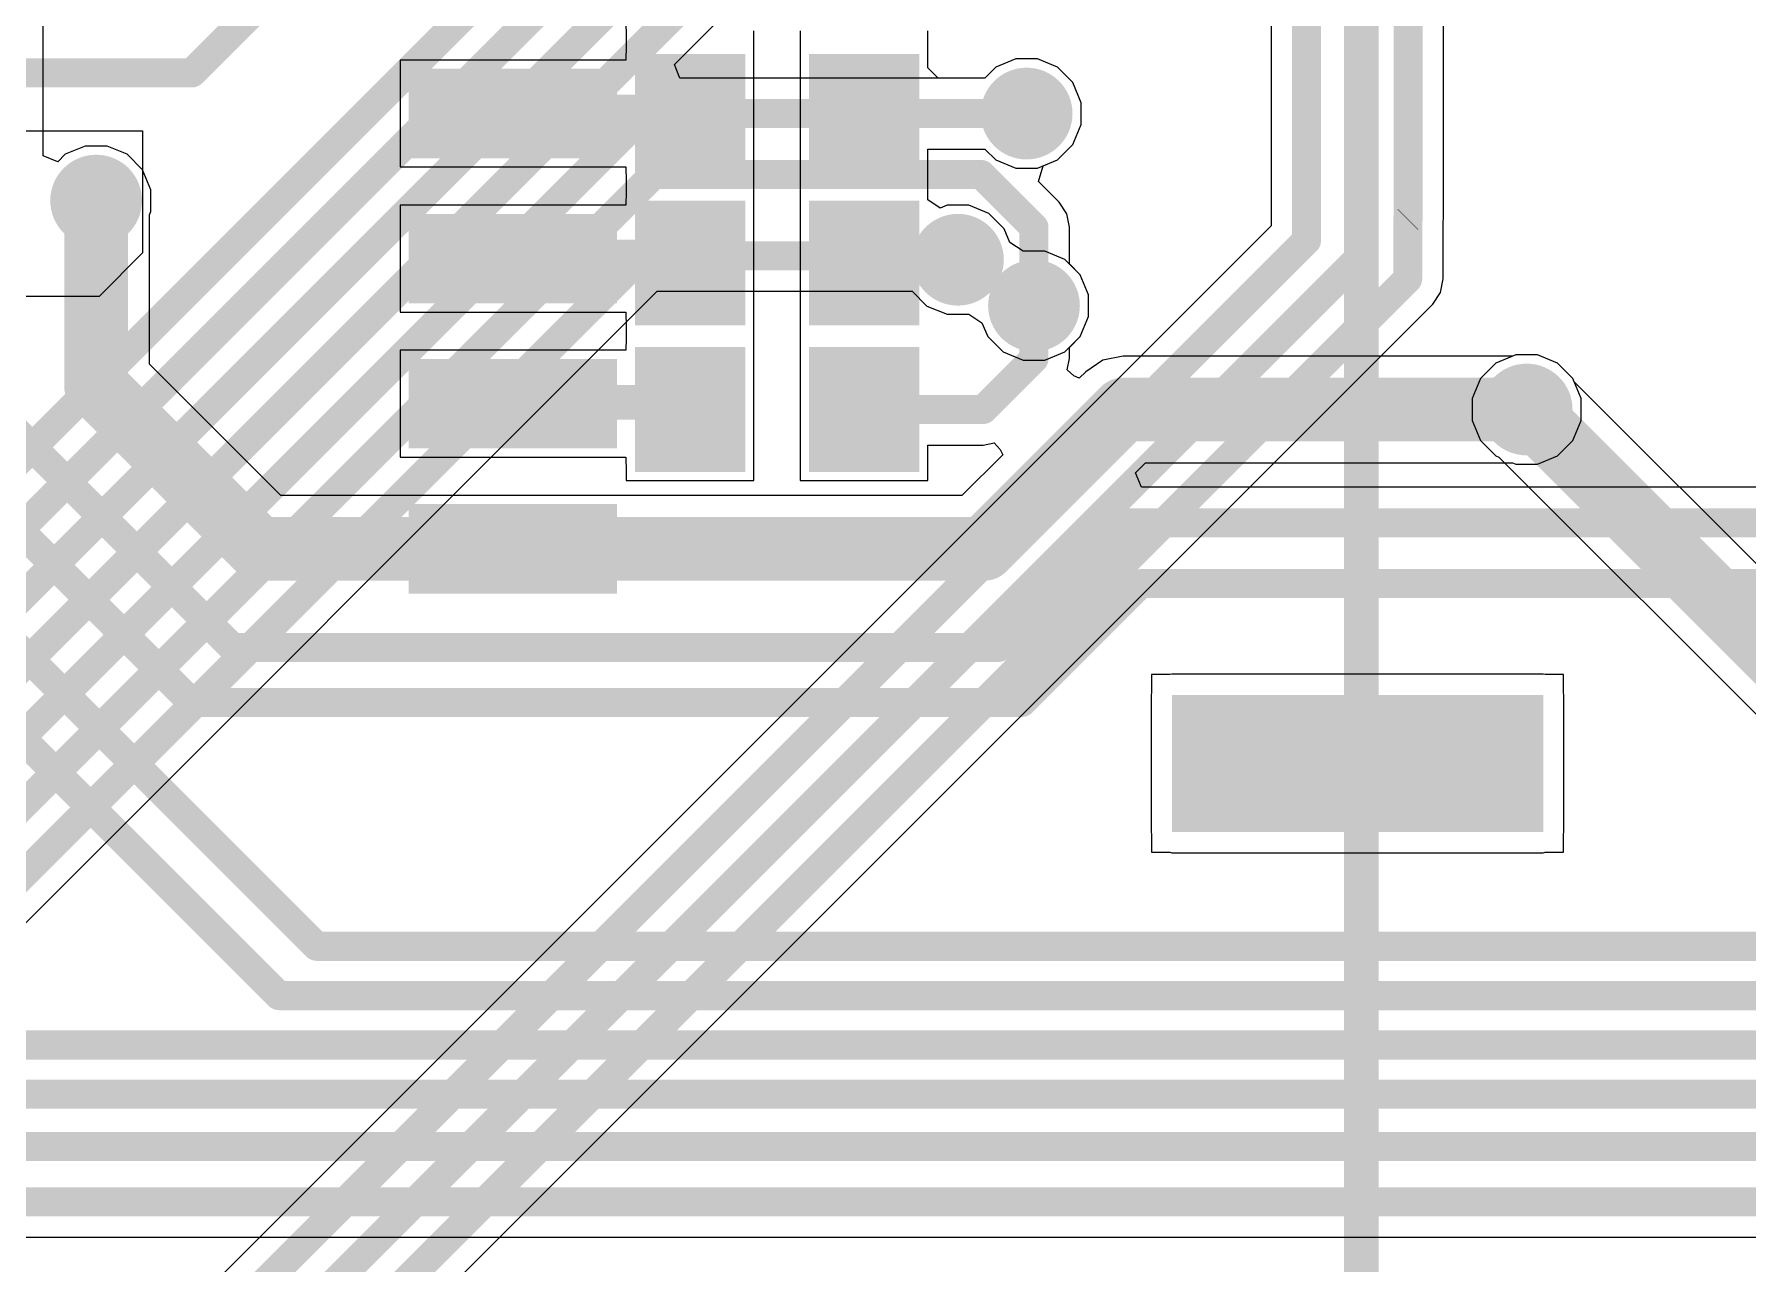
# Model space of a CAD drawing. Header units: millimetres. Extents: x -1231 to 5080, y -1243 to 680.
# Drawn here: x 37.48 to 52.48, y 32.78 to 43.54 of the extents above; entities that cross this region are included whole.
import ezdxf

# ---------------------------------------------------------------- set-up
doc = ezdxf.new("R2010")
doc.units = ezdxf.units.MM
for name, color, linetype in [('BottomLayer', 5, 'Continuous'), ('BottomPaste', 16, 'Continuous'), ('BottomSolder', 6, 'Continuous'), ('Mechanical1', 6, 'Continuous'), ('PadHoleLayer', 156, 'Continuous'), ('TopLayer', 1, 'Continuous'), ('TopSolder', 216, 'Continuous'), ('ViaHoleLayer', 16, 'Continuous')]:
    doc.layers.add(name, color=color, linetype=linetype)

# ---------------------------------------------------------------- blocks, each defined once
blk = doc.blocks.new('R___0603_B_15')
at = {"layer": 'BottomLayer'}
for points in [[(-1.143, -0.4445), (-1.143, 0.4445), (-0.3809999999999999, 0.4445), (-0.3809999999999999, -0.4445)], [(0.3809999999999999, -0.4445), (0.3809999999999999, 0.4445), (1.143, 0.4445), (1.143, -0.4445)]]:
    blk.add_hatch(color=5, dxfattribs=at).paths.add_polyline_path(points)
at = {"layer": 'BottomPaste'}
for points in [[(-1.143, -0.4445), (-1.143, 0.4445), (-0.3809999999999999, 0.4445), (-0.3809999999999999, -0.4445)], [(0.3809999999999999, -0.4445), (0.3809999999999999, 0.4445), (1.143, 0.4445), (1.143, -0.4445)]]:
    blk.add_hatch(color=16, dxfattribs=at).paths.add_polyline_path(points)
at = {"layer": 'BottomSolder'}
for points in [[(-1.2446, -0.5460999999999999), (-1.2446, 0.5460999999999999), (-0.2794, 0.5460999999999999), (-0.2794, -0.5460999999999999)], [(0.2794, -0.5460999999999999), (0.2794, 0.5460999999999999), (1.2446, 0.5460999999999999), (1.2446, -0.5460999999999999)]]:
    blk.add_hatch(color=6, dxfattribs=at).paths.add_polyline_path(points)
blk = doc.blocks.new('R___0603_B_16')
at = {"layer": 'BottomLayer'}
for points in [[(-1.143, -0.4445), (-1.143, 0.4445), (-0.3809999999999999, 0.4445), (-0.3809999999999999, -0.4445)], [(0.3809999999999999, -0.4445), (0.3809999999999999, 0.4445), (1.143, 0.4445), (1.143, -0.4445)]]:
    blk.add_hatch(color=5, dxfattribs=at).paths.add_polyline_path(points)
at = {"layer": 'BottomPaste'}
for points in [[(-1.143, -0.4445), (-1.143, 0.4445), (-0.3809999999999999, 0.4445), (-0.3809999999999999, -0.4445)], [(0.3809999999999999, -0.4445), (0.3809999999999999, 0.4445), (1.143, 0.4445), (1.143, -0.4445)]]:
    blk.add_hatch(color=16, dxfattribs=at).paths.add_polyline_path(points)
at = {"layer": 'BottomSolder'}
for points in [[(-1.2446, -0.5460999999999999), (-1.2446, 0.5460999999999999), (-0.2794, 0.5460999999999999), (-0.2794, -0.5460999999999999)], [(0.2794, -0.5460999999999999), (0.2794, 0.5460999999999999), (1.2446, 0.5460999999999999), (1.2446, -0.5460999999999999)]]:
    blk.add_hatch(color=6, dxfattribs=at).paths.add_polyline_path(points)
blk = doc.blocks.new('RV4NAYSD503A_B_19')
at = {"layer": 'BottomSolder'}
h = blk.add_hatch(color=6, dxfattribs=at)
edge = h.paths.add_edge_path()
edge.add_arc((13.51329784, 0.03199892), 0.1016, 0, 360)
at = {"layer": 'PadHoleLayer'}
blk.add_hatch(color=156, dxfattribs=at).paths.add_polyline_path([(14.11329791, 1.65699948), (14.11329791, -1.59300164), (12.91329777, -1.59300164), (12.91329777, 1.65699948)])
at = {"layer": 'TopSolder'}
h = blk.add_hatch(color=216, dxfattribs=at)
edge = h.paths.add_edge_path()
edge.add_arc((13.51329784, 0.03199892), 0.1016, 0, 360)
blk = doc.blocks.new('16_SOIC__0_295___7_50___W______B_26')
at = {"layer": 'BottomLayer'}
for points in [[(-5.500000429999999, 4.73499942), (-3.88000113, 4.73499942), (-3.88000113, 4.155000579999999), (-5.500000429999999, 4.155000579999999)], [(3.88000113, 4.73499942), (5.500000429999999, 4.73499942), (5.500000429999999, 4.155000579999999), (3.88000113, 4.155000579999999)], [(-5.500000429999999, 3.464999419999999), (-3.88000113, 3.464999419999999), (-3.88000113, 2.88500058), (-5.500000429999999, 2.88500058)], [(3.88000113, 3.464999419999999), (5.500000429999999, 3.464999419999999), (5.500000429999999, 2.88500058), (3.88000113, 2.88500058)], [(-5.500000429999999, 2.19499942), (-3.88000113, 2.19499942), (-3.88000113, 1.61500058), (-5.500000429999999, 1.61500058)], [(3.88000113, 2.19499942), (5.500000429999999, 2.19499942), (5.500000429999999, 1.61500058), (3.88000113, 1.61500058)], [(-5.500000429999999, 0.9249994199999999), (-3.88000113, 0.9249994199999999), (-3.88000113, 0.3450005799999999), (-5.500000429999999, 0.3450005799999999)], [(3.88000113, 0.9249994199999999), (5.500000429999999, 0.9249994199999999), (5.500000429999999, 0.3450005799999999), (3.88000113, 0.3450005799999999)], [(-5.500000429999999, -0.3450005799999999), (-3.88000113, -0.3450005799999999), (-3.88000113, -0.9249994199999999), (-5.500000429999999, -0.9249994199999999)], [(3.88000113, -0.3450005799999999), (5.500000429999999, -0.3450005799999999), (5.500000429999999, -0.9249994199999999), (3.88000113, -0.9249994199999999)], [(-5.500000429999999, -1.61500058), (-3.88000113, -1.61500058), (-3.88000113, -2.19499942), (-5.500000429999999, -2.19499942)], [(3.88000113, -1.61500058), (5.500000429999999, -1.61500058), (5.500000429999999, -2.19499942), (3.88000113, -2.19499942)], [(-5.500000429999999, -2.88500058), (-3.88000113, -2.88500058), (-3.88000113, -3.464999419999999), (-5.500000429999999, -3.464999419999999)], [(3.88000113, -2.88500058), (5.500000429999999, -2.88500058), (5.500000429999999, -3.464999419999999), (3.88000113, -3.464999419999999)], [(-5.500000429999999, -4.155000579999999), (-3.88000113, -4.155000579999999), (-3.88000113, -4.73499942), (-5.500000429999999, -4.73499942)], [(3.88000113, -4.155000579999999), (5.500000429999999, -4.155000579999999), (5.500000429999999, -4.73499942), (3.88000113, -4.73499942)]]:
    blk.add_hatch(color=5, dxfattribs=at).paths.add_polyline_path(points)
at = {"layer": 'BottomPaste'}
for points in [[(-5.500000429999999, 4.73499942), (-3.88000113, 4.73499942), (-3.88000113, 4.155000579999999), (-5.500000429999999, 4.155000579999999)], [(3.88000113, 4.73499942), (5.500000429999999, 4.73499942), (5.500000429999999, 4.155000579999999), (3.88000113, 4.155000579999999)], [(-5.500000429999999, 3.464999419999999), (-3.88000113, 3.464999419999999), (-3.88000113, 2.88500058), (-5.500000429999999, 2.88500058)], [(3.88000113, 3.464999419999999), (5.500000429999999, 3.464999419999999), (5.500000429999999, 2.88500058), (3.88000113, 2.88500058)], [(-5.500000429999999, 2.19499942), (-3.88000113, 2.19499942), (-3.88000113, 1.61500058), (-5.500000429999999, 1.61500058)], [(3.88000113, 2.19499942), (5.500000429999999, 2.19499942), (5.500000429999999, 1.61500058), (3.88000113, 1.61500058)], [(-5.500000429999999, 0.9249994199999999), (-3.88000113, 0.9249994199999999), (-3.88000113, 0.3450005799999999), (-5.500000429999999, 0.3450005799999999)], [(3.88000113, 0.9249994199999999), (5.500000429999999, 0.9249994199999999), (5.500000429999999, 0.3450005799999999), (3.88000113, 0.3450005799999999)], [(-5.500000429999999, -0.3450005799999999), (-3.88000113, -0.3450005799999999), (-3.88000113, -0.9249994199999999), (-5.500000429999999, -0.9249994199999999)], [(3.88000113, -0.3450005799999999), (5.500000429999999, -0.3450005799999999), (5.500000429999999, -0.9249994199999999), (3.88000113, -0.9249994199999999)], [(-5.500000429999999, -1.61500058), (-3.88000113, -1.61500058), (-3.88000113, -2.19499942), (-5.500000429999999, -2.19499942)], [(3.88000113, -1.61500058), (5.500000429999999, -1.61500058), (5.500000429999999, -2.19499942), (3.88000113, -2.19499942)], [(-5.500000429999999, -2.88500058), (-3.88000113, -2.88500058), (-3.88000113, -3.464999419999999), (-5.500000429999999, -3.464999419999999)], [(3.88000113, -2.88500058), (5.500000429999999, -2.88500058), (5.500000429999999, -3.464999419999999), (3.88000113, -3.464999419999999)], [(-5.500000429999999, -4.155000579999999), (-3.88000113, -4.155000579999999), (-3.88000113, -4.73499942), (-5.500000429999999, -4.73499942)], [(3.88000113, -4.155000579999999), (5.500000429999999, -4.155000579999999), (5.500000429999999, -4.73499942), (3.88000113, -4.73499942)]]:
    blk.add_hatch(color=16, dxfattribs=at).paths.add_polyline_path(points)
at = {"layer": 'BottomSolder'}
for points in [[(-5.60160043, 4.83659942), (-3.77840113, 4.83659942), (-3.77840113, 4.05340058), (-5.60160043, 4.05340058)], [(3.77840113, 4.83659942), (5.60160043, 4.83659942), (5.60160043, 4.05340058), (3.77840113, 4.05340058)], [(-5.60160043, 3.56659942), (-3.77840113, 3.56659942), (-3.77840113, 2.78340058), (-5.60160043, 2.78340058)], [(3.77840113, 3.56659942), (5.60160043, 3.56659942), (5.60160043, 2.78340058), (3.77840113, 2.78340058)], [(-5.60160043, 2.29659942), (-3.77840113, 2.29659942), (-3.77840113, 1.51340058), (-5.60160043, 1.51340058)], [(3.77840113, 2.29659942), (5.60160043, 2.29659942), (5.60160043, 1.51340058), (3.77840113, 1.51340058)], [(-5.60160043, 1.02659942), (-3.77840113, 1.02659942), (-3.77840113, 0.24340058), (-5.60160043, 0.24340058)], [(3.77840113, 1.02659942), (5.60160043, 1.02659942), (5.60160043, 0.24340058), (3.77840113, 0.24340058)], [(-5.60160043, -0.24340058), (-3.77840113, -0.24340058), (-3.77840113, -1.02659942), (-5.60160043, -1.02659942)], [(3.77840113, -0.24340058), (5.60160043, -0.24340058), (5.60160043, -1.02659942), (3.77840113, -1.02659942)], [(-5.60160043, -1.51340058), (-3.77840113, -1.51340058), (-3.77840113, -2.29659942), (-5.60160043, -2.29659942)], [(3.77840113, -1.51340058), (5.60160043, -1.51340058), (5.60160043, -2.29659942), (3.77840113, -2.29659942)], [(-5.60160043, -2.78340058), (-3.77840113, -2.78340058), (-3.77840113, -3.56659942), (-5.60160043, -3.56659942)], [(3.77840113, -2.78340058), (5.60160043, -2.78340058), (5.60160043, -3.56659942), (3.77840113, -3.56659942)], [(-5.60160043, -4.05340058), (-3.77840113, -4.05340058), (-3.77840113, -4.83659942), (-5.60160043, -4.83659942)], [(3.77840113, -4.05340058), (5.60160043, -4.05340058), (5.60160043, -4.83659942), (3.77840113, -4.83659942)]]:
    blk.add_hatch(color=6, dxfattribs=at).paths.add_polyline_path(points)
blk = doc.blocks.new('R___0603_B_32')
at = {"layer": 'BottomLayer'}
for points in [[(-1.143, -0.4445), (-1.143, 0.4445), (-0.3809999999999999, 0.4445), (-0.3809999999999999, -0.4445)], [(0.3809999999999999, -0.4445), (0.3809999999999999, 0.4445), (1.143, 0.4445), (1.143, -0.4445)]]:
    blk.add_hatch(color=5, dxfattribs=at).paths.add_polyline_path(points)
at = {"layer": 'BottomPaste'}
for points in [[(-1.143, -0.4445), (-1.143, 0.4445), (-0.3809999999999999, 0.4445), (-0.3809999999999999, -0.4445)], [(0.3809999999999999, -0.4445), (0.3809999999999999, 0.4445), (1.143, 0.4445), (1.143, -0.4445)]]:
    blk.add_hatch(color=16, dxfattribs=at).paths.add_polyline_path(points)
at = {"layer": 'BottomSolder'}
for points in [[(-1.2446, -0.5460999999999999), (-1.2446, 0.5460999999999999), (-0.2794, 0.5460999999999999), (-0.2794, -0.5460999999999999)], [(0.2794, -0.5460999999999999), (0.2794, 0.5460999999999999), (1.2446, 0.5460999999999999), (1.2446, -0.5460999999999999)]]:
    blk.add_hatch(color=6, dxfattribs=at).paths.add_polyline_path(points)

msp = doc.modelspace()

# ---------------------------------------------------------------- hatches: boundary and pattern name
at = {"layer": 'BottomLayer'}
h = msp.add_hatch(color=5, dxfattribs=at)
edge = h.paths.add_edge_path()
edge.add_arc((46.16902882, 42.8498), 0.2999994, 0, 360)
h = msp.add_hatch(color=5, dxfattribs=at)
edge = h.paths.add_edge_path()
edge.add_arc((38.0238, 42.0878), 0.2999994, 0, 360)
h = msp.add_hatch(color=5, dxfattribs=at)
edge = h.paths.add_edge_path()
edge.add_arc((45.56740442, 41.5701734), 0.2999994, 0, 360)
h = msp.add_hatch(color=5, dxfattribs=at)
edge = h.paths.add_edge_path()
edge.add_arc((46.2333213, 41.1682692), 0.2999994, 0, 360)
h = msp.add_hatch(color=5, dxfattribs=at)
edge = h.paths.add_edge_path()
edge.add_arc((50.546, 40.259), 0.2999994, 0, 360)
at = {"layer": 'BottomSolder'}
h = msp.add_hatch(color=6, dxfattribs=at)
edge = h.paths.add_edge_path()
edge.add_arc((46.16902882, 42.8498), 0.4015993999999999, 0, 360)
h = msp.add_hatch(color=6, dxfattribs=at)
edge = h.paths.add_edge_path()
edge.add_arc((38.0238, 42.0878), 0.4015993999999999, 0, 360)
h = msp.add_hatch(color=6, dxfattribs=at)
edge = h.paths.add_edge_path()
edge.add_arc((45.56740442, 41.5701734), 0.4015993999999999, 0, 360)
h = msp.add_hatch(color=6, dxfattribs=at)
edge = h.paths.add_edge_path()
edge.add_arc((46.2333213, 41.1682692), 0.4015993999999999, 0, 360)
h = msp.add_hatch(color=6, dxfattribs=at)
edge = h.paths.add_edge_path()
edge.add_arc((50.546, 40.259), 0.4015993999999999, 0, 360)
at = {"layer": 'TopLayer'}
h = msp.add_hatch(color=1, dxfattribs=at)
edge = h.paths.add_edge_path()
edge.add_arc((46.16902882, 42.8498), 0.2999994, 0, 360)
h = msp.add_hatch(color=1, dxfattribs=at)
edge = h.paths.add_edge_path()
edge.add_arc((38.0238, 42.0878), 0.2999994, 0, 360)
h = msp.add_hatch(color=1, dxfattribs=at)
edge = h.paths.add_edge_path()
edge.add_arc((45.56740442, 41.5701734), 0.2999994, 0, 360)
h = msp.add_hatch(color=1, dxfattribs=at)
edge = h.paths.add_edge_path()
edge.add_arc((46.2333213, 41.1682692), 0.2999994, 0, 360)
h = msp.add_hatch(color=1, dxfattribs=at)
edge = h.paths.add_edge_path()
edge.add_arc((50.546, 40.259), 0.2999994, 0, 360)
at = {"layer": 'TopSolder'}
h = msp.add_hatch(color=216, dxfattribs=at)
edge = h.paths.add_edge_path()
edge.add_arc((46.16902882, 42.8498), 0.4015993999999999, 0, 360)
h = msp.add_hatch(color=216, dxfattribs=at)
edge = h.paths.add_edge_path()
edge.add_arc((38.0238, 42.0878), 0.4015993999999999, 0, 360)
h = msp.add_hatch(color=216, dxfattribs=at)
edge = h.paths.add_edge_path()
edge.add_arc((45.56740442, 41.5701734), 0.4015993999999999, 0, 360)
h = msp.add_hatch(color=216, dxfattribs=at)
edge = h.paths.add_edge_path()
edge.add_arc((46.2333213, 41.1682692), 0.4015993999999999, 0, 360)
h = msp.add_hatch(color=216, dxfattribs=at)
edge = h.paths.add_edge_path()
edge.add_arc((50.546, 40.259), 0.4015993999999999, 0, 360)
at = {"layer": 'ViaHoleLayer'}
h = msp.add_hatch(color=16, dxfattribs=at)
edge = h.paths.add_edge_path()
edge.add_arc((46.16902882, 42.8498), 0.1499997, 0, 360)
h = msp.add_hatch(color=16, dxfattribs=at)
edge = h.paths.add_edge_path()
edge.add_arc((38.0238, 42.0878), 0.1499997, 0, 360)
h = msp.add_hatch(color=16, dxfattribs=at)
edge = h.paths.add_edge_path()
edge.add_arc((45.56740442, 41.5701734), 0.1499997, 0, 360)
h = msp.add_hatch(color=16, dxfattribs=at)
edge = h.paths.add_edge_path()
edge.add_arc((46.2333213, 41.1682692), 0.1499997, 0, 360)
h = msp.add_hatch(color=16, dxfattribs=at)
edge = h.paths.add_edge_path()
edge.add_arc((50.546, 40.259), 0.1499997, 0, 360)

# ---------------------------------------------------------------- linework, layer by layer
at = {"layer": 'BottomLayer'}
for p, q in [((37.56002648, 42.47934354), (37.56002648, 44.64034506)), ((42.66005183999999, 43.65200058), (42.66382627999999, 43.52650426)), ((42.66382627999999, 43.52650426), (42.66382627999999, 43.44301192)), ((43.78143136, 43.44669999999999), (43.78142882, 43.57370254)), ((44.18782882, 43.57370254), (44.18782628, 43.4848)), ((45.30543136, 43.44669999999999), (45.30542882, 43.57370254)), ((42.66382627999999, 43.44301192), (42.66019661999999, 43.31759941999999)), ((43.78142882, 43.35779746), (43.78143136, 43.44669999999999)), ((43.78142882, 42.29100254), (43.78142882, 43.35779746)), ((44.18782628, 43.4848), (44.18782882, 43.35779746)), ((44.18782882, 43.35779746), (44.18782882, 42.29100254)), ((45.30542882, 43.25037578), (45.30543136, 43.44669999999999)), ((42.66019661999999, 43.31759941999999), (40.6846024, 43.31759941999999)), ((40.6846024, 43.31759941999999), (40.6846024, 42.38200058)), ((45.39523306, 43.16057154), (45.30542882, 43.25037578)), ((45.89837658, 43.25485888), (45.80408924, 43.16057154)), ((46.07398963999999, 43.3275994), (45.89837658, 43.25485888)), ((46.264068, 43.3275994), (46.07398963999999, 43.3275994)), ((46.43968106, 43.25485888), (46.264068, 43.3275994)), ((46.57408769999999, 43.12045224), (46.43968106, 43.25485888)), ((45.80408924, 43.16057154), (45.39523306, 43.16057154)), ((46.64682822, 42.94483918), (46.57408769999999, 43.12045224)), ((46.64682822, 42.75476082), (46.64682822, 42.94483918)), ((46.57408769999999, 42.57914776), (46.64682822, 42.75476082)), ((37.68702648, 42.4267376), (37.56002648, 42.47934354)), ((37.75314776, 42.49285888), (37.68702648, 42.4267376)), ((37.92876081999999, 42.5655994), (37.75314776, 42.49285888)), ((38.11883918, 42.5655994), (37.92876081999999, 42.5655994)), ((38.29445224, 42.49285888), (38.11883918, 42.5655994)), ((38.42885887999999, 42.35845224), (38.29445224, 42.49285888)), ((45.30542882, 42.29100254), (45.30542882, 42.53902846)), ((45.30542882, 42.53902846), (45.80408924, 42.53902846)), ((45.80408924, 42.53902846), (45.89837658, 42.44474112)), ((46.43968106, 42.44474112), (46.57408769999999, 42.57914776)), ((38.5015994, 42.18283917999999), (38.42885887999999, 42.35845224)), ((40.6846024, 42.38200058), (42.66007216, 42.38200058)), ((42.66007216, 42.38200058), (42.66382627999999, 42.25650426)), ((45.89837658, 42.44474112), (46.07398963999999, 42.37200059999999)), ((46.07398963999999, 42.37200059999999), (46.264068, 42.37200059999999)), ((46.264068, 42.37200059999999), (46.43968106, 42.44474112)), ((38.5015994, 41.99276082), (38.5015994, 42.18283917999999)), ((42.66382627999999, 42.16391872), (42.66019661999999, 42.04759942)), ((42.66382627999999, 42.25650426), (42.66382627999999, 42.16391872)), ((43.78143136, 42.16399999999999), (43.78142882, 42.29100254)), ((43.78142882, 42.07509745999999), (43.78143136, 42.16399999999999)), ((44.18782882, 42.29100254), (44.18782628, 42.20209999999999)), ((44.18782628, 42.20209999999999), (44.18782882, 42.07509745999999)), ((45.30543136, 42.16399999999999), (45.30542882, 42.29100254)), ((45.30542882, 42.09312384), (45.30543136, 42.16399999999999)), ((42.66019661999999, 42.04759942), (40.6846024, 42.04759942)), ((40.6846024, 42.04759942), (40.6846024, 41.11200057999999)), ((43.78142882, 41.00830254), (43.78142882, 42.07509745999999)), ((44.18782882, 42.07509745999999), (44.18782882, 40.91940508)), ((45.41102678, 42.02256517999999), (45.30542882, 42.09312384)), ((45.47236523999999, 42.0479728), (45.41102678, 42.02256517999999)), ((45.6624436, 42.0479728), (45.47236523999999, 42.0479728)), ((45.83805666, 41.97523227999999), (45.6624436, 42.0479728)), ((38.48995604, 41.96465064), (38.5015994, 41.99276082)), ((38.48995604, 40.65528571999999), (38.48995604, 41.96465064)), ((45.9724633, 41.84082564), (45.83805666, 41.97523227999999)), ((46.02264862, 41.71966764), (45.9724633, 41.84082564)), ((46.13828466, 41.6460686), (46.02264862, 41.71966764)), ((46.32836048, 41.6460686), (46.13828466, 41.6460686)), ((46.50397354, 41.57332808), (46.32836048, 41.6460686)), ((46.63838018, 41.43892143999999), (46.50397354, 41.57332808)), ((46.7111207, 41.26330838), (46.63838018, 41.43892143999999)), ((46.7111207, 41.07323002), (46.7111207, 41.26330838)), ((40.6846024, 41.11200057999999), (42.66009248, 41.11200057999999)), ((42.66009248, 41.11200057999999), (42.66382627999999, 40.98650426)), ((42.66382627999999, 40.98650426), (42.66382627999999, 40.88122888)), ((43.78143136, 40.8813), (43.78142882, 41.00830254)), ((46.63838018, 40.89761696), (46.7111207, 41.07323002)), ((42.66382627999999, 40.88122888), (42.66019661999999, 40.77759942)), ((43.78142882, 40.79239746), (43.78143136, 40.8813)), ((44.18782882, 40.91940508), (44.18782373999999, 40.91940508)), ((44.18782373999999, 40.91940508), (44.18782373999999, 40.88129492)), ((44.18782373999999, 40.88129492), (44.18782882, 40.88129492)), ((44.18782882, 40.88129492), (44.18782882, 39.6367)), ((46.5440903, 40.80332708), (46.63838018, 40.89761696)), ((46.5440903, 40.70428994), (46.5440903, 40.80332708)), ((39.63928826, 39.50595603999999), (38.48995604, 40.65528571999999)), ((42.66019661999999, 40.77759942), (40.6846024, 40.77759942)), ((40.6846024, 40.77759942), (40.6846024, 39.84200058)), ((43.78142882, 39.6367), (43.78142882, 40.79239746)), ((46.5247863, 40.60723654), (46.5440903, 40.70428994)), ((46.83701072, 40.68967223999999), (46.68577912, 40.58862342)), ((47.0154, 40.72515604), (46.83701072, 40.68967223999999)), ((50.42285064, 40.72515604), (47.0154, 40.72515604)), ((50.45096082, 40.7367994), (50.42285064, 40.72515604)), ((50.64103917999999, 40.7367994), (50.45096082, 40.7367994)), ((50.81665224, 40.66405888), (50.64103917999999, 40.7367994)), ((50.95105888, 40.52965224), (50.81665224, 40.66405888)), ((46.58272878, 40.55510303999999), (46.5247863, 40.60723654)), ((46.62952574, 40.53237004), (46.58272878, 40.55510303999999)), ((46.68577912, 40.58862342), (46.62952574, 40.53237004)), ((51.0237994, 40.35403917999999), (50.95105888, 40.52965224)), ((51.0237994, 40.16396082), (51.0237994, 40.35403917999999)), ((50.95105888, 39.98834776), (51.0237994, 40.16396082)), ((45.30542882, 39.6367), (45.30542882, 39.94822846)), ((45.30542882, 39.94822846), (45.78802881999999, 39.94822846)), ((45.78802881999999, 39.94822846), (45.88508476, 39.96753246)), ((45.88508476, 39.96753246), (45.93721318, 39.9095976)), ((45.93721318, 39.9095976), (45.95994871999999, 39.86279302)), ((50.81665224, 39.85394111999999), (50.95105888, 39.98834776)), ((40.6846024, 39.84200058), (42.66019661999999, 39.84200058)), ((42.66019661999999, 39.84200058), (42.66382882, 39.71650172)), ((45.95994871999999, 39.86279302), (45.60311427999999, 39.50595603999999)), ((47.12181584, 39.70617154), (47.20848826, 39.79284396)), ((47.20848826, 39.79284396), (50.42285064, 39.79284396)), ((50.42285064, 39.79284396), (50.45096082, 39.7812006)), ((50.45096082, 39.7812006), (50.64103917999999, 39.7812006)), ((50.64103917999999, 39.7812006), (50.81665224, 39.85394111999999)), ((42.66382882, 39.71650172), (42.66382882, 39.6367)), ((42.66382882, 39.6367), (43.78142882, 39.6367)), ((44.18782882, 39.6367), (45.30542882, 39.6367)), ((47.17442178, 39.57917154), (47.12181584, 39.70617154)), ((40.6846024, 39.50595603999999), (39.63928826, 39.50595603999999)), ((42.66019916, 39.50759942), (40.6846024, 39.50759942)), ((40.6846024, 39.50759942), (40.6846024, 39.50595603999999)), ((42.66019916, 39.50595603999999), (42.66019916, 39.50759942)), ((45.60311427999999, 39.50595603999999), (42.66019916, 39.50595603999999)), ((58.01359999999999, 39.57917154), (47.17442178, 39.57917154)), ((13.7149459, 33.01402846), (57.65459894, 33.01402846))]:
    msp.add_line(p, q, dxfattribs=at)
for points, const_width in [([(41.68510078, 42.8625), (43.20992882, 42.8625)], 0.3048), ([(44.77202882, 42.8498), (46.16902882, 42.8498)], 0.254), ([(38.0238, 40.4622), (38.0238, 42.0878)], 0.5588), ([(41.68510078, 41.59249999999999), (43.20992882, 41.59249999999999)], 0.3048), ([(44.77510221999999, 41.5701734), (45.56740442, 41.5701734)], 0.254), ([(46.23331876, 40.70428994), (46.23331876, 41.1682692)], 0.254), ([(45.78802881999999, 40.259), (46.23331876, 40.70428994)], 0.254), ([(38.0238, 40.4622), (39.4462, 39.03979999999999)], 0.5588), ([(45.7962, 39.03979999999999), (47.0154, 40.259)], 0.5588), ([(47.0154, 40.259), (50.546, 40.259)], 0.5588), ([(35.20439999999999, 40.3098), (39.95419999999999, 35.56)], 0.254), ([(41.68510078, 40.3225), (43.20992882, 40.3225)], 0.3048), ([(44.74662882, 40.259), (45.78802881999999, 40.259)], 0.254), ([(37.24925493999999, 40.14454506), (39.2176, 38.17619999999999)], 0.254), ([(36.72839999999999, 39.8272), (38.86125832, 37.69434167999999)], 0.254), ([(39.4462, 39.03979999999999), (41.67240078, 39.03979999999999)], 0.5588), ([(41.67240078, 39.03979999999999), (45.7962, 39.03979999999999)], 0.5588), ([(45.9232, 38.17619999999999), (47.0154, 39.2684)], 0.254), ([(47.0154, 39.2684), (58.01359999999999, 39.2684)], 0.254), ([(35.7124, 39.03979999999999), (39.624, 35.1282)], 0.254), ([(46.12714168, 37.69434167999999), (47.1678, 38.73499999999999)], 0.254), ([(47.1678, 38.73499999999999), (55.0164, 38.73499999999999)], 0.254), ([(39.2176, 38.17619999999999), (45.9232, 38.17619999999999)], 0.254), ([(38.86125832, 37.69434167999999), (46.12714168, 37.69434167999999)], 0.254), ([(39.95419999999999, 35.56), (54.12739999999999, 35.56)], 0.254), ([(39.624, 35.1282), (55.40401162, 35.1282)], 0.254), ([(19.7612, 34.6964), (58.44434335999999, 34.6964)], 0.254), ([(19.50720254, 34.26459999999999), (58.21679999999999, 34.26459999999999)], 0.254), ([(13.84300254, 33.80739999999999), (57.91138024, 33.80739999999999)], 0.254), ([(13.7149459, 33.3248), (57.7833236, 33.3248)], 0.254)]:
    msp.add_lwpolyline(points, dxfattribs=dict(at, const_width=const_width))
for points, const_width in [([(41.60890078, 42.8625, 1), (41.76130078, 42.8625, 1)], 0.1524), ([(43.13372881999999, 42.8625, 1), (43.28612881999999, 42.8625, 1)], 0.1524), ([(44.70852882, 42.8498, 1), (44.83552882, 42.8498, 1)], 0.127), ([(46.10552882, 42.8498, 1), (46.23252882, 42.8498, 1)], 0.127), ([(37.8841, 42.0878, 1), (38.1635, 42.0878, 1)], 0.2794), ([(41.60890078, 41.59249999999999, 1), (41.76130078, 41.59249999999999, 1)], 0.1524), ([(43.13372881999999, 41.59249999999999, 1), (43.28612881999999, 41.59249999999999, 1)], 0.1524), ([(44.71160222, 41.5701734, 1), (44.83860222, 41.5701734, 1)], 0.127), ([(45.50390442, 41.5701734, 1), (45.63090441999999, 41.5701734, 1)], 0.127), ([(46.16981876, 41.1682692, 1), (46.29681875999999, 41.1682692, 1)], 0.127), ([(46.16981876, 40.70428994, 1), (46.29681875999999, 40.70428994, 1)], 0.127), ([(46.16981876, 40.70428994, 1), (46.29681875999999, 40.70428994, 1)], 0.127), ([(37.8841, 40.4622, 1), (38.1635, 40.4622, 1)], 0.2794), ([(37.8841, 40.4622, 1), (38.1635, 40.4622, 1)], 0.2794), ([(46.87569999999999, 40.259, 1), (47.1551, 40.259, 1)], 0.2794), ([(46.87569999999999, 40.259, 1), (47.1551, 40.259, 1)], 0.2794), ([(50.40629999999999, 40.259, 1), (50.6857, 40.259, 1)], 0.2794), ([(41.60890078, 40.3225, 1), (41.76130078, 40.3225, 1)], 0.1524), ([(43.13372881999999, 40.3225, 1), (43.28612881999999, 40.3225, 1)], 0.1524), ([(44.68312882, 40.259, 1), (44.81012882, 40.259, 1)], 0.127), ([(45.72452882, 40.259, 1), (45.85152881999999, 40.259, 1)], 0.127), ([(45.72452882, 40.259, 1), (45.85152881999999, 40.259, 1)], 0.127), ([(39.3065, 39.03979999999999, 1), (39.5859, 39.03979999999999, 1)], 0.2794), ([(39.3065, 39.03979999999999, 1), (39.5859, 39.03979999999999, 1)], 0.2794), ([(41.53270078, 39.03979999999999, 1), (41.81210077999999, 39.03979999999999, 1)], 0.2794), ([(41.53270078, 39.03979999999999, 1), (41.81210077999999, 39.03979999999999, 1)], 0.2794), ([(45.6565, 39.03979999999999, 1), (45.9359, 39.03979999999999, 1)], 0.2794), ([(45.6565, 39.03979999999999, 1), (45.9359, 39.03979999999999, 1)], 0.2794), ([(46.95189999999999, 39.2684, 1), (47.0789, 39.2684, 1)], 0.127), ([(46.95189999999999, 39.2684, 1), (47.0789, 39.2684, 1)], 0.127), ([(47.10429999999999, 38.73499999999999, 1), (47.2313, 38.73499999999999, 1)], 0.127), ([(47.10429999999999, 38.73499999999999, 1), (47.2313, 38.73499999999999, 1)], 0.127), ([(39.1541, 38.17619999999999, 1), (39.2811, 38.17619999999999, 1)], 0.127), ([(39.1541, 38.17619999999999, 1), (39.2811, 38.17619999999999, 1)], 0.127), ([(45.8597, 38.17619999999999, 1), (45.9867, 38.17619999999999, 1)], 0.127), ([(45.8597, 38.17619999999999, 1), (45.9867, 38.17619999999999, 1)], 0.127), ([(38.79775831999999, 37.69434167999999, 1), (38.92475832, 37.69434167999999, 1)], 0.127), ([(38.79775831999999, 37.69434167999999, 1), (38.92475832, 37.69434167999999, 1)], 0.127), ([(46.06364168, 37.69434167999999, 1), (46.19064168, 37.69434167999999, 1)], 0.127), ([(46.06364168, 37.69434167999999, 1), (46.19064168, 37.69434167999999, 1)], 0.127), ([(39.8907, 35.56, 1), (40.0177, 35.56, 1)], 0.127), ([(39.8907, 35.56, 1), (40.0177, 35.56, 1)], 0.127), ([(39.5605, 35.1282, 1), (39.6875, 35.1282, 1)], 0.127), ([(39.5605, 35.1282, 1), (39.6875, 35.1282, 1)], 0.127)]:
    msp.add_lwpolyline(points, format="xyb", close=True, dxfattribs=dict(at, const_width=const_width))
at = {"layer": 'Mechanical1', "const_width": 0.3048}
msp.add_lwpolyline([(49.0982, -1.7526), (49.0982, 49.0474)], dxfattribs=at)
at = {"layer": 'TopLayer'}
for p, q in [((49.8189885, 41.92452118), (49.8189885, 46.99901699999999)), ((48.30844796, 44.87050207999999), (48.30844796, 41.86665744)), ((43.08557042, 43.2779043), (43.64209458, 43.83442846)), ((43.13417332, 43.16057154), (43.08557042, 43.2779043)), ((45.89837658, 43.25485888), (45.80408924, 43.16057154)), ((46.07398963999999, 43.3275994), (45.89837658, 43.25485888)), ((46.264068, 43.3275994), (46.07398963999999, 43.3275994)), ((46.43968106, 43.25485888), (46.264068, 43.3275994)), ((46.57408769999999, 43.12045224), (46.43968106, 43.25485888)), ((45.80408924, 43.16057154), (43.13417332, 43.16057154)), ((46.64682822, 42.94483918), (46.57408769999999, 43.12045224)), ((46.64682822, 42.75476082), (46.64682822, 42.94483918)), ((46.57408769999999, 42.57914776), (46.64682822, 42.75476082)), ((36.8046, 42.6974), (38.43019999999999, 42.6974)), ((38.43019999999999, 42.6974), (38.43019999999999, 41.63059746)), ((46.43968106, 42.44474112), (46.57408769999999, 42.57914776)), ((46.27202836, 42.25466784), (46.31373262, 42.39257206)), ((46.31373262, 42.39257206), (46.43968106, 42.44474112)), ((46.4530694, 42.0736268), (46.27202836, 42.25466784)), ((46.52043782, 41.97280658), (46.4530694, 42.0736268)), ((48.30844796, 41.86665744), (38.31178266, 31.86999214)), ((46.54409284, 41.8538787), (46.52043782, 41.97280658)), ((46.54409284, 41.53320878), (46.54409284, 41.8538787)), ((49.81537153999999, 41.90633732), (49.8189885, 41.92452118)), ((49.81537153999999, 41.40199999999999), (49.81537153999999, 41.90633732)), ((38.43019999999999, 41.63059746), (38.0492, 41.24959746)), ((46.63838018, 41.43892143999999), (46.54409284, 41.53320878)), ((46.7111207, 41.26330838), (46.63838018, 41.43892143999999)), ((49.79171651999999, 41.28307211999999), (49.81537153999999, 41.40199999999999)), ((32.51797154, 30.8783355), (42.93406704, 41.29442846)), ((38.0492, 41.24959746), (36.8046, 41.2496)), ((42.93406704, 41.29442846), (45.16743824, 41.29442846)), ((45.16743824, 41.29442846), (45.29675218, 41.16511452)), ((46.7111207, 41.07323002), (46.7111207, 41.26330838)), ((49.7243481, 41.1822519), (49.79171651999999, 41.28307211999999)), ((38.79657213999999, 30.25447594), (49.7243481, 41.1822519)), ((45.29675218, 41.16511452), (45.47236523999999, 41.092374)), ((45.47236523999999, 41.092374), (45.66244106, 41.092374)), ((45.66244106, 41.092374), (45.7780771, 41.01877495999999)), ((45.7780771, 41.01877495999999), (45.82826241999999, 40.89761696)), ((46.63838018, 40.89761696), (46.7111207, 41.07323002)), ((45.82826241999999, 40.89761696), (45.96266906, 40.76321032)), ((46.50397354, 40.76321032), (46.63838018, 40.89761696)), ((45.96266906, 40.76321032), (46.13828212, 40.6904698)), ((46.13828212, 40.6904698), (46.32836048, 40.6904698)), ((46.32836048, 40.6904698), (46.50397354, 40.76321032)), ((50.27534776, 40.66405888), (50.14094111999999, 40.52965224)), ((50.45096082, 40.7367994), (50.27534776, 40.66405888)), ((50.64103917999999, 40.7367994), (50.45096082, 40.7367994)), ((50.81665224, 40.66405888), (50.64103917999999, 40.7367994)), ((50.95105888, 40.52965224), (50.81665224, 40.66405888)), ((50.14094111999999, 40.52965224), (50.0682006, 40.35403917999999)), ((50.96270478, 40.50153698), (50.95105888, 40.52965224)), ((55.61201222, 35.85223207999999), (50.96270478, 40.50153698)), ((50.0682006, 40.35403917999999), (50.0682006, 40.16396082)), ((50.0682006, 40.16396082), (50.14094111999999, 39.98834776)), ((50.14094111999999, 39.98834776), (50.27534776, 39.85394111999999)), ((50.27534776, 39.85394111999999), (50.30346302, 39.84229522)), ((50.30346302, 39.84229522), (58.61424396, 31.53151174)), ((47.42369484, 37.93849664), (47.26340052, 37.93849664)), ((47.26340052, 37.93849664), (47.26340052, 37.77820232)), ((47.44120052, 37.94197898), (47.42369484, 37.93849664)), ((50.69120164, 37.94197898), (47.44120052, 37.94197898)), ((50.70870731999999, 37.93849664), (50.69120164, 37.94197898)), ((50.86900163999999, 37.93849664), (50.70870731999999, 37.93849664)), ((50.86900163999999, 37.77820232), (50.86900163999999, 37.93849664)), ((47.26340052, 37.77820232), (47.25991818, 37.76069664)), ((47.25991818, 37.76069664), (47.25991818, 36.56069904)), ((50.87248398, 37.76069664), (50.86900163999999, 37.77820232)), ((50.87248398, 36.56069904), (50.87248398, 37.76069664)), ((47.25991818, 36.56069904), (47.26340052, 36.54319336)), ((47.26340052, 36.54319336), (47.26340052, 36.38289904)), ((50.86900163999999, 36.54319336), (50.87248398, 36.56069904)), ((50.86900163999999, 36.38289904), (50.86900163999999, 36.54319336)), ((47.26340052, 36.38289904), (47.42369484, 36.38289904)), ((47.42369484, 36.38289904), (47.44120052, 36.37941669999999)), ((47.44120052, 36.37941669999999), (50.69120164, 36.37941669999999)), ((50.69120164, 36.37941669999999), (50.70870731999999, 36.38289904)), ((50.70870731999999, 36.38289904), (50.86900163999999, 36.38289904))]:
    msp.add_line(p, q, dxfattribs=at)
for points, const_width in [([(38.862, 43.2054), (43.4086, 47.752)], 0.254), ([(29.5402, 32.004), (44.8056, 47.2694)], 0.254), ([(49.50821696, 41.92452118), (49.50821696, 46.99901699999999)], 0.254), ([(49.07279999999999, 41.58085664), (49.07279999999999, 46.82377732)], 0.254), ([(29.972, 31.82514336), (44.80355784, 46.6567012)], 0.254), ([(48.6192195, 41.73793277999999), (48.6192195, 46.63078049999999)], 0.254), ([(30.4038, 31.64628672), (43.51231328, 44.7548)], 0.254), ([(30.90545, 31.53728008), (43.51336992, 44.1452)], 0.254), ([(35.25519999999999, 43.2054), (38.862, 43.2054)], 0.254), ([(31.33725, 31.35842344), (42.82862656, 42.8498)], 0.254), ([(42.82862656, 42.8498), (46.22296317999999, 42.8498)], 0.254), ([(31.77539999999999, 31.1859168), (42.9058832, 42.31639999999999)], 0.254), ([(42.9058832, 42.31639999999999), (45.7708, 42.31639999999999)], 0.254), ([(45.7708, 42.31639999999999), (46.2333213, 41.8538787)], 0.254), ([(49.5046, 41.92090422), (49.50821696, 41.92452118)], 0.254), ([(49.5046, 41.40199999999999), (49.5046, 41.92090422)], 0.254), ([(37.6222006, 30.74091388), (48.6192195, 41.73793277999999)], 0.254), ([(46.2333213, 41.1682692), (46.2333213, 41.8538787)], 0.254), ([(32.2072, 31.00706016), (42.80533983999999, 41.6052)], 0.254), ([(38.05400059999999, 30.56205724), (49.07279999999999, 41.58085664)], 0.254), ([(42.80533983999999, 41.6052), (45.56740442, 41.6052)], 0.254), ([(38.4858006, 30.3832006), (49.5046, 41.40199999999999)], 0.254), ([(50.546, 40.259), (59.0804, 31.7246)], 0.5588)]:
    msp.add_lwpolyline(points, dxfattribs=dict(at, const_width=const_width))
for points, const_width in [([(38.7985, 43.2054, 1), (38.9255, 43.2054, 1)], 0.127), ([(38.7985, 43.2054, 1), (38.9255, 43.2054, 1)], 0.127), ([(42.76512655999999, 42.8498, 1), (42.89212656, 42.8498, 1)], 0.127), ([(42.76512655999999, 42.8498, 1), (42.89212656, 42.8498, 1)], 0.127), ([(46.15946318, 42.8498, 1), (46.28646318, 42.8498, 1)], 0.127), ([(42.8423832, 42.31639999999999, 1), (42.9693832, 42.31639999999999, 1)], 0.127), ([(42.8423832, 42.31639999999999, 1), (42.9693832, 42.31639999999999, 1)], 0.127), ([(45.7073, 42.31639999999999, 1), (45.8343, 42.31639999999999, 1)], 0.127), ([(45.7073, 42.31639999999999, 1), (45.8343, 42.31639999999999, 1)], 0.127), ([(49.44109999999999, 41.92090422, 1), (49.56809999999999, 41.92090422, 1)], 0.127), ([(49.44109999999999, 41.92090422, 1), (49.56809999999999, 41.92090422, 1)], 0.127), ([(49.44471695999999, 41.92452118, 1), (49.57171696, 41.92452118, 1)], 0.127), ([(49.44471695999999, 41.92452118, 1), (49.57171696, 41.92452118, 1)], 0.127), ([(46.1698213, 41.8538787, 1), (46.2968213, 41.8538787, 1)], 0.127), ([(46.1698213, 41.8538787, 1), (46.2968213, 41.8538787, 1)], 0.127), ([(48.5557195, 41.73793277999999, 1), (48.6827195, 41.73793277999999, 1)], 0.127), ([(48.5557195, 41.73793277999999, 1), (48.6827195, 41.73793277999999, 1)], 0.127), ([(42.74183984, 41.6052, 1), (42.86883984, 41.6052, 1)], 0.127), ([(42.74183984, 41.6052, 1), (42.86883984, 41.6052, 1)], 0.127), ([(45.50390442, 41.6052, 1), (45.63090441999999, 41.6052, 1)], 0.127), ([(49.0093, 41.58085664, 1), (49.1363, 41.58085664, 1)], 0.127), ([(49.0093, 41.58085664, 1), (49.1363, 41.58085664, 1)], 0.127), ([(49.44109999999999, 41.40199999999999, 1), (49.56809999999999, 41.40199999999999, 1)], 0.127), ([(49.44109999999999, 41.40199999999999, 1), (49.56809999999999, 41.40199999999999, 1)], 0.127), ([(46.1698213, 41.1682692, 1), (46.2968213, 41.1682692, 1)], 0.127), ([(50.40629999999999, 40.259, 1), (50.6857, 40.259, 1)], 0.2794)]:
    msp.add_lwpolyline(points, format="xyb", close=True, dxfattribs=dict(at, const_width=const_width))

# ---------------------------------------------------------------- block references
at = {"rotation": 90}
msp.add_blockref('RV4NAYSD503A_B_19', (49.0982, 23.6474), dxfattribs=at)
for name, p in [('16_SOIC__0_295___7_50___W______B_26', (36.9824, 43.4848)), ('R___0603_B_32', (43.98462882, 42.8244)), ('R___0603_B_15', (43.98462882, 41.5417)), ('R___0603_B_16', (43.98462882, 40.259))]:
    msp.add_blockref(name, p)

doc.saveas('drawing.dxf')
